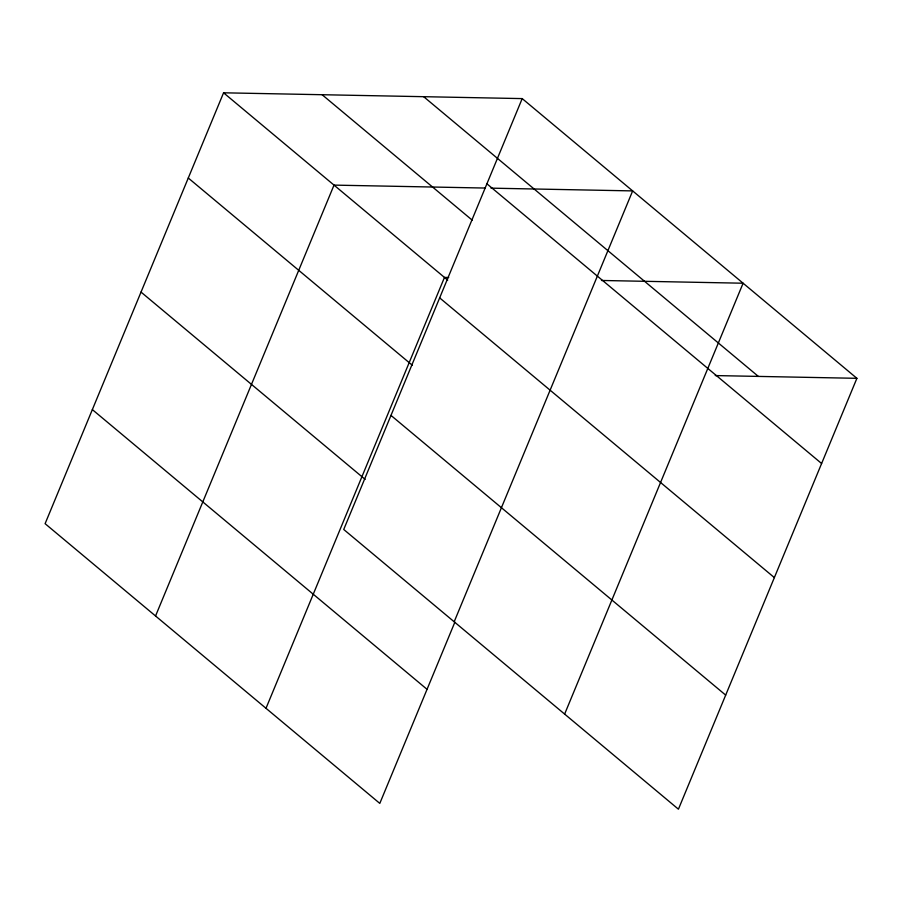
<?xml version="1.0" encoding="UTF-8"?>
<svg xmlns="http://www.w3.org/2000/svg" width="902" height="902" viewBox="0 0 902 902"><rect width="100%" height="100%" fill="white"/><g stroke="black" fill="none" stroke-linecap="round" stroke-linejoin="round"><path stroke-width="1.35" d="M522.202 98.6L343.73 529.474L678.428 809.195L856.9 378.321L522.202 98.6L223.572 92.805L45.1 523.679L379.798 803.4L454.867 622.177M155.55 615.987L334.022 185.113L485.423 188.056M266 708.296L444.472 277.421L448.7 277.5M454.18 621.782L632.652 190.908L490.992 188.157M564.629 714.091L743.101 283.217L601.442 280.466M715.241 375.57L856.9 378.321M423.658 96.683L758.356 376.405M486.911 183.805L821.609 463.515M322.115 94.721L472.253 220.189M223.572 92.805L447.696 280.116M439.657 297.874L774.356 577.596M188.281 178.01L412.406 365.321M390.972 415.405L725.682 695.115M141.028 292.09L365.152 479.39M92.354 409.609L427.052 689.331"/></g></svg>
